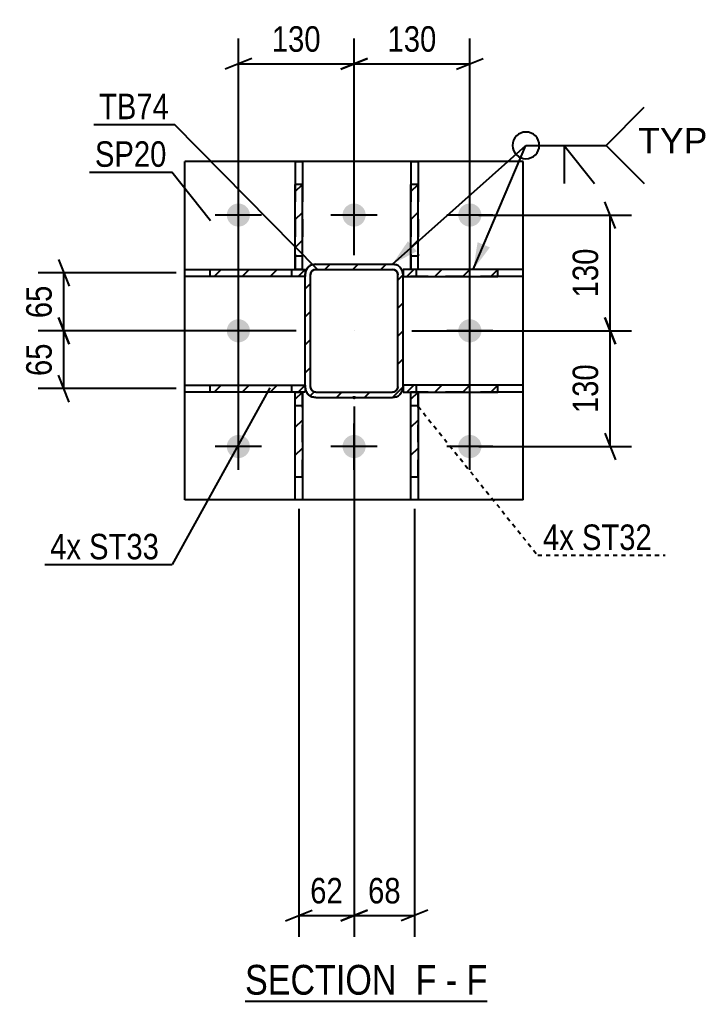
# Model space of a CAD drawing. Header units: millimetres. Extents: x 0 to 1772, y 0 to 560.
# Drawn here: x 1341.5 to 1418.7, y 12.6 to 122.8 of the extents above; entities that cross this region are included whole.
import ezdxf

# ---------------------------------------------------------------- set-up
doc = ezdxf.new("R2010")
doc.units = ezdxf.units.MM
for name, pattern in [('DXK_LINE_DOT2', [3.9198, 1.9599, -1.9599]), ('DXK_LINE_DOT3', [5.9187, 2.979, -0.9799, 0.9799, -0.9799]), ('DXK_LINE_DOT4', [0.9408, 0.4704, -0.4704])]:
    doc.linetypes.add(name, pattern=pattern)
doc.styles.add('Arial', font='ARIAL.TTF', dxfattribs={"height": 0.2})
doc.styles.add('Arial Narrow', font='ARIALN.TTF', dxfattribs={"height": 0.2})

# ---------------------------------------------------------------- blocks, each defined once
blk = doc.blocks.new('Unknown-814276686-17 - 2154')
at = {"color": 6, "linetype": 'Continuous'}
blk.add_line((1366.82, 12.56), (1394.03, 12.56), dxfattribs=at)
at = {"color": 0, "linetype": 'Continuous'}
for points in [[(1384.93, 13.31), (1384.93, 16.81), (1366.82, 16.81), (1366.82, 13.31)], [(1388.32, 13.31), (1388.32, 16.81), (1385.98, 16.81), (1385.98, 13.31)], [(1390.64, 13.31), (1390.64, 16.81), (1389.37, 16.81), (1389.37, 13.31)], [(1394.03, 13.31), (1394.03, 16.81), (1391.69, 16.81), (1391.69, 13.31)]]:
    blk.add_wipeout(points, dxfattribs=at)
at = {"color": 7, "linetype": 'Continuous', "style": 'Arial Narrow'}
for s, p in [('SECTION ', (1366.82, 13.31)), ('F', (1385.98, 13.31)), ('F', (1391.69, 13.31)), ('-', (1389.37, 13.31))]:
    blk.add_text(s, height=3.34, dxfattribs=at).set_placement(p)
blk = doc.blocks.new('Part-814276686-2177 - 2154')
at = {"linetype": 'Continuous'}
h = blk.add_hatch(dxfattribs=at)
h.set_pattern_fill('', scale=0.7, style=0, pattern_type=0)
h.set_pattern_definition([(45, (1373.572, 81.7796), (-1.57154, 1.57154), [])])
h.paths.add_polyline_path([(1373.57, 80.98), (1373.57, 81.78), (1362.92, 81.78), (1362.92, 80.98)])
at = {"color": 2, "linetype": 'Continuous'}
for p, q in [((1360.07, 80.98), (1360.07, 81.78)), ((1360.07, 81.78), (1362.92, 81.78)), ((1362.92, 81.78), (1373.57, 81.78)), ((1362.92, 80.98), (1362.92, 81.78)), ((1373.57, 81.78), (1373.57, 80.98)), ((1362.92, 80.98), (1360.07, 80.98)), ((1373.57, 80.98), (1362.92, 80.98))]:
    blk.add_line(p, q, dxfattribs=at)
at = {"color": 7, "linetype": 'DXK_LINE_DOT2'}
for p, q in [((1362.92, 81.78), (1373.57, 81.78)), ((1372.07, 80.98), (1372.07, 81.78)), ((1373.57, 81.78), (1373.57, 80.98)), ((1373.57, 80.98), (1362.92, 80.98))]:
    blk.add_line(p, q, dxfattribs=at)
blk = doc.blocks.new('Part-814276686-2175 - 2154')
at = {"linetype": 'Continuous'}
h = blk.add_hatch(dxfattribs=at)
h.set_pattern_fill('', scale=0.7, style=0, pattern_type=0)
h.set_pattern_definition([(45, (1373.257, 80.9897), (-1.57154, 1.57154), [])])
h.paths.add_polyline_path([(1373.26, 71.44), (1373.26, 80.99), (1372.46, 80.99), (1372.46, 71.44)])
at = {"color": 7, "linetype": 'DXK_LINE_DOT2'}
for p, q in [((1372.46, 79.49), (1372.46, 80.99)), ((1372.46, 80.99), (1373.26, 80.99)), ((1373.26, 71.44), (1373.26, 80.99)), ((1372.46, 79.49), (1373.26, 79.49)), ((1372.46, 71.44), (1372.46, 79.49))]:
    blk.add_line(p, q, dxfattribs=at)
at = {"color": 2, "linetype": 'Continuous'}
for p, q in [((1372.46, 71.44), (1372.46, 80.99)), ((1372.46, 80.99), (1373.26, 80.99)), ((1373.26, 80.99), (1373.26, 71.44)), ((1372.46, 68.88), (1372.46, 71.44)), ((1373.26, 71.44), (1372.46, 71.44)), ((1373.26, 71.44), (1373.26, 68.88)), ((1373.26, 68.88), (1372.46, 68.88))]:
    blk.add_line(p, q, dxfattribs=at)
blk = doc.blocks.new('Part-814276686-2192 - 2154')
at = {"linetype": 'Continuous'}
h = blk.add_hatch(dxfattribs=at)
h.set_pattern_fill('', scale=0.7, style=0, pattern_type=0)
h.set_pattern_definition([(45, (1395.22, 94.7798), (-1.57154, 1.57154), [])])
h.paths.add_polyline_path([(1395.22, 93.98), (1395.22, 94.78), (1384.57, 94.78), (1384.57, 93.98)])
at = {"color": 7, "linetype": 'DXK_LINE_DOT2'}
for p, q in [((1395.22, 94.78), (1384.57, 94.78)), ((1384.57, 94.78), (1384.57, 93.98)), ((1395.22, 93.98), (1384.57, 93.98)), ((1386.07, 93.98), (1386.07, 94.78))]:
    blk.add_line(p, q, dxfattribs=at)
at = {"color": 2, "linetype": 'Continuous'}
for p, q in [((1395.22, 94.78), (1384.57, 94.78)), ((1384.57, 94.78), (1384.57, 93.98)), ((1384.57, 93.98), (1395.22, 93.98)), ((1398.07, 94.78), (1395.22, 94.78)), ((1395.22, 93.98), (1395.22, 94.78)), ((1398.07, 93.98), (1395.22, 93.98)), ((1398.07, 93.98), (1398.07, 94.78))]:
    blk.add_line(p, q, dxfattribs=at)
blk = doc.blocks.new('Part-814276686-2176 - 2154')
at = {"linetype": 'Continuous'}
h = blk.add_hatch(dxfattribs=at)
h.set_pattern_fill('', scale=0.7, style=0, pattern_type=0)
h.set_pattern_definition([(45, (1373.572, 94.7796), (-1.57154, 1.57154), [])])
h.paths.add_polyline_path([(1373.57, 93.98), (1373.57, 94.78), (1362.92, 94.78), (1362.92, 93.98)])
at = {"color": 2, "linetype": 'Continuous'}
for p, q in [((1360.07, 93.98), (1360.07, 94.78)), ((1360.07, 94.78), (1362.92, 94.78)), ((1362.92, 93.98), (1360.07, 93.98)), ((1362.92, 94.78), (1373.57, 94.78)), ((1362.92, 93.98), (1362.92, 94.78)), ((1373.57, 93.98), (1362.92, 93.98)), ((1373.57, 94.78), (1373.57, 93.98))]:
    blk.add_line(p, q, dxfattribs=at)
at = {"color": 7, "linetype": 'DXK_LINE_DOT2'}
for p, q in [((1362.92, 94.78), (1373.57, 94.78)), ((1373.57, 93.98), (1362.92, 93.98)), ((1372.07, 93.98), (1372.07, 94.78)), ((1373.57, 94.78), (1373.57, 93.98))]:
    blk.add_line(p, q, dxfattribs=at)
blk = doc.blocks.new('Part-814276686-2197 - 2154')
at = {"linetype": 'Continuous'}
h = blk.add_hatch(dxfattribs=at)
h.set_pattern_fill('', scale=0.7, style=0, pattern_type=0)
h.set_pattern_definition([(45, (1395.22, 81.7798), (-1.57154, 1.57154), [])])
h.paths.add_polyline_path([(1395.22, 80.98), (1395.22, 81.78), (1384.57, 81.78), (1384.57, 80.98)])
at = {"color": 7, "linetype": 'DXK_LINE_DOT2'}
for p, q in [((1395.22, 81.78), (1384.57, 81.78)), ((1384.57, 81.78), (1384.57, 80.98)), ((1386.07, 80.98), (1386.07, 81.78)), ((1395.22, 80.98), (1384.57, 80.98))]:
    blk.add_line(p, q, dxfattribs=at)
at = {"color": 2, "linetype": 'Continuous'}
for p, q in [((1395.22, 81.78), (1384.57, 81.78)), ((1384.57, 81.78), (1384.57, 80.98)), ((1398.07, 81.78), (1395.22, 81.78)), ((1395.22, 80.98), (1395.22, 81.78)), ((1398.07, 80.98), (1398.07, 81.78)), ((1384.57, 80.98), (1395.22, 80.98)), ((1398.07, 80.98), (1395.22, 80.98))]:
    blk.add_line(p, q, dxfattribs=at)
blk = doc.blocks.new('Part-814276686-2203 - 2154')
at = {"color": 2, "linetype": 'Continuous'}
for p, q in [((1360.07, 68.88), (1360.07, 106.88)), ((1398.07, 106.88), (1360.07, 106.88)), ((1398.07, 68.88), (1398.07, 106.88)), ((1398.07, 68.88), (1360.07, 68.88))]:
    blk.add_line(p, q, dxfattribs=at)
blk = doc.blocks.new('Bolt-814276686-2236 - 2154')
at = {"linetype": 'Continuous'}
for points in [[(1364.77, 100.88, -1), (1367.37, 100.88, -1)], [(1377.77, 100.88, -1), (1380.37, 100.88, -1)], [(1390.77, 100.88, -1), (1393.37, 100.88, -1)], [(1364.77, 87.88, -1), (1367.37, 87.88, -1)], [(1390.77, 87.88, -1), (1393.37, 87.88, -1)], [(1364.77, 74.88, -1), (1367.37, 74.88, -1)], [(1377.77, 74.88, -1), (1380.37, 74.88, -1)], [(1390.77, 74.88, -1), (1393.37, 74.88, -1)]]:
    blk.add_hatch(color=1, dxfattribs=at).paths.add_polyline_path(points)
at = {"color": 1, "linetype": 'Continuous'}
for p, q in [((1366.07, 98.28), (1366.07, 103.48)), ((1379.07, 98.28), (1379.07, 103.48)), ((1392.07, 98.28), (1392.07, 103.48)), ((1368.67, 100.88), (1363.47, 100.88)), ((1381.67, 100.88), (1376.47, 100.88)), ((1394.67, 100.88), (1389.47, 100.88)), ((1366.07, 85.28), (1366.07, 90.48)), ((1392.07, 85.28), (1392.07, 90.48)), ((1368.67, 87.88), (1363.47, 87.88)), ((1394.67, 87.88), (1389.47, 87.88)), ((1366.07, 72.28), (1366.07, 77.48)), ((1379.07, 72.28), (1379.07, 77.48)), ((1392.07, 72.28), (1392.07, 77.48)), ((1368.67, 74.88), (1363.47, 74.88)), ((1381.67, 74.88), (1376.47, 74.88)), ((1394.67, 74.88), (1389.47, 74.88))]:
    blk.add_line(p, q, dxfattribs=at)
blk = doc.blocks.new('Part-814276686-2325 - 2154')
at = {"linetype": 'Continuous'}
h = blk.add_hatch(dxfattribs=at)
h.set_pattern_fill('', scale=0.7, style=0, pattern_type=0)
h.set_pattern_definition([(45, (1384.572, 81.5824), (-1.57154, 1.57154), [])])
h.paths.add_polyline_path([(1384.48, 81.12), (1384.57, 81.58), (1384.57, 94.18), (1384.48, 94.64), (1384.22, 95.03), (1383.83, 95.29), (1383.37, 95.38), (1374.77, 95.38), (1374.31, 95.29), (1373.92, 95.03), (1373.66, 94.64), (1373.57, 94.18), (1373.57, 81.58), (1373.66, 81.12), (1373.92, 80.73), (1374.31, 80.47), (1374.77, 80.38), (1383.37, 80.38), (1383.83, 80.47), (1384.22, 80.73)])
h.paths.add_polyline_path([(1383.6, 81.03), (1383.37, 80.98), (1374.77, 80.98), (1374.54, 81.03), (1374.35, 81.16), (1374.22, 81.35), (1374.17, 81.58), (1374.17, 94.18), (1374.22, 94.41), (1374.35, 94.61), (1374.54, 94.74), (1374.77, 94.78), (1383.37, 94.78), (1383.6, 94.74), (1383.8, 94.61), (1383.93, 94.41), (1383.97, 94.18), (1383.97, 81.58), (1383.93, 81.35), (1383.8, 81.16)])
blk.add_hatch(color=30, dxfattribs=at).paths.add_polyline_path([(1379.07, 80.28, -1), (1379.07, 80.48, -1)])
at = {"color": 7, "linetype": 'DXK_LINE_DOT2'}
for p, q in [((1374.31, 95.29), (1374.77, 95.38)), ((1374.77, 95.38), (1383.37, 95.38)), ((1383.37, 95.38), (1383.83, 95.29)), ((1373.57, 94.18), (1373.66, 94.64)), ((1373.57, 81.58), (1373.57, 94.18)), ((1374.22, 94.41), (1374.17, 94.18)), ((1374.17, 81.58), (1374.17, 94.18)), ((1374.35, 94.61), (1374.22, 94.41)), ((1374.54, 94.74), (1374.35, 94.61)), ((1374.77, 94.78), (1374.54, 94.74)), ((1374.77, 94.78), (1383.37, 94.78)), ((1383.6, 94.74), (1383.37, 94.78)), ((1383.8, 94.61), (1383.6, 94.74)), ((1383.93, 94.41), (1383.8, 94.61)), ((1383.97, 94.18), (1383.93, 94.41)), ((1383.97, 81.58), (1383.97, 94.18)), ((1384.48, 94.64), (1384.57, 94.18)), ((1384.57, 81.58), (1384.57, 94.18)), ((1373.66, 81.12), (1373.57, 81.58)), ((1374.17, 81.58), (1374.22, 81.35)), ((1374.22, 81.35), (1374.35, 81.16)), ((1374.35, 81.16), (1374.54, 81.03)), ((1374.54, 81.03), (1374.77, 80.98)), ((1374.77, 80.98), (1383.37, 80.98)), ((1383.37, 80.98), (1383.6, 81.03)), ((1383.6, 81.03), (1383.8, 81.16)), ((1383.8, 81.16), (1383.93, 81.35)), ((1383.93, 81.35), (1383.97, 81.58)), ((1384.57, 81.58), (1384.48, 81.12)), ((1374.77, 80.38), (1374.31, 80.47)), ((1374.77, 80.38), (1383.37, 80.38)), ((1383.83, 80.47), (1383.37, 80.38))]:
    blk.add_line(p, q, dxfattribs=at)
at = {"color": 2, "linetype": 'Continuous'}
for p, q in [((1374.77, 95.38), (1374.31, 95.29)), ((1374.77, 95.38), (1383.37, 95.38)), ((1383.83, 95.29), (1383.37, 95.38)), ((1373.66, 94.64), (1373.57, 94.18)), ((1373.57, 81.58), (1373.57, 94.18)), ((1374.17, 94.18), (1374.22, 94.41)), ((1374.17, 81.58), (1374.17, 94.18)), ((1374.22, 94.41), (1374.35, 94.61)), ((1374.35, 94.61), (1374.54, 94.74)), ((1374.54, 94.74), (1374.77, 94.78)), ((1374.77, 94.78), (1383.37, 94.78)), ((1383.37, 94.78), (1383.6, 94.74)), ((1383.6, 94.74), (1383.8, 94.61)), ((1383.8, 94.61), (1383.93, 94.41)), ((1383.93, 94.41), (1383.97, 94.18)), ((1383.97, 81.58), (1383.97, 94.18)), ((1384.57, 94.18), (1384.48, 94.64)), ((1384.57, 81.58), (1384.57, 94.18)), ((1373.57, 81.58), (1373.66, 81.12)), ((1374.22, 81.35), (1374.17, 81.58)), ((1374.35, 81.16), (1374.22, 81.35)), ((1374.54, 81.03), (1374.35, 81.16)), ((1374.77, 80.98), (1374.54, 81.03)), ((1374.77, 80.98), (1383.37, 80.98)), ((1383.6, 81.03), (1383.37, 80.98)), ((1383.8, 81.16), (1383.6, 81.03)), ((1383.93, 81.35), (1383.8, 81.16)), ((1383.97, 81.58), (1383.93, 81.35)), ((1384.48, 81.12), (1384.57, 81.58)), ((1374.31, 80.47), (1374.77, 80.38)), ((1374.77, 80.38), (1383.37, 80.38)), ((1383.37, 80.38), (1383.83, 80.47))]:
    blk.add_line(p, q, dxfattribs=at)
at = {"color": 7, "linetype": 'DXK_LINE_DOT3'}
blk.add_line((1379.07, 87.88), (1379.07, 87.88), dxfattribs=at)
at = {"color": 30, "linetype": 'DXK_LINE_DOT3'}
blk.add_line((1379.07, 80.38), (1379.07, 80.38), dxfattribs=at)
at = {"color": 30, "linetype": 'Continuous'}
blk.add_circle((1379.07, 80.38), 0.1, dxfattribs=at)
at = {"color": 7, "linetype": 'DXK_LINE_DOT2'}
for centre, start, end in [((1374.77, 94.18), 112.5, 157.5), ((1383.37, 94.18), 22.5, 67.5), ((1374.77, 81.58), 202.5, 247.5), ((1383.37, 81.58), 292.5, 337.5)]:
    blk.add_arc(centre, 1.2, start, end, dxfattribs=at)
at = {"color": 2, "linetype": 'Continuous'}
for centre, start, end in [((1374.77, 94.18), 112.5, 157.5), ((1383.37, 94.18), 22.5, 67.5), ((1374.77, 81.58), 202.5, 247.5), ((1383.37, 81.58), 292.5, 337.5)]:
    blk.add_arc(centre, 1.2, start, end, dxfattribs=at)
blk = doc.blocks.new('Part-814276686-2334 - 2154')
at = {"linetype": 'Continuous'}
h = blk.add_hatch(dxfattribs=at)
h.set_pattern_fill('', scale=0.7, style=0, pattern_type=0)
h.set_pattern_definition([(45, (1386.256, 104.326), (-1.57154, 1.57154), [])])
h.paths.add_polyline_path([(1386.26, 94.79), (1386.26, 104.33), (1385.46, 104.33), (1385.46, 94.79)])
at = {"color": 2, "linetype": 'Continuous'}
for p, q in [((1385.46, 106.88), (1385.46, 104.33)), ((1385.46, 106.88), (1386.26, 106.88)), ((1386.26, 106.88), (1386.26, 104.33)), ((1385.46, 94.79), (1385.46, 104.33)), ((1386.26, 104.33), (1385.46, 104.33)), ((1386.26, 94.79), (1386.26, 104.33)), ((1385.46, 94.79), (1386.26, 94.79))]:
    blk.add_line(p, q, dxfattribs=at)
at = {"color": 7, "linetype": 'DXK_LINE_DOT2'}
for p, q in [((1385.46, 104.33), (1385.46, 94.79)), ((1386.26, 104.33), (1386.26, 96.29)), ((1385.46, 96.29), (1386.26, 96.29)), ((1386.26, 94.79), (1386.26, 96.29)), ((1385.46, 94.79), (1386.26, 94.79))]:
    blk.add_line(p, q, dxfattribs=at)
blk = doc.blocks.new('Part-814276686-2339 - 2154')
at = {"linetype": 'Continuous'}
h = blk.add_hatch(dxfattribs=at)
h.set_pattern_fill('', scale=0.7, style=0, pattern_type=0)
h.set_pattern_definition([(45, (1373.2566, 104.326), (-1.57154, 1.57154), [])])
h.paths.add_polyline_path([(1373.26, 94.79), (1373.26, 104.33), (1372.46, 104.33), (1372.46, 94.79)])
at = {"color": 2, "linetype": 'Continuous'}
for p, q in [((1372.46, 106.88), (1372.46, 104.33)), ((1372.46, 106.88), (1373.26, 106.88)), ((1373.26, 106.88), (1373.26, 104.33)), ((1372.46, 94.79), (1372.46, 104.33)), ((1373.26, 104.33), (1372.46, 104.33)), ((1373.26, 94.79), (1373.26, 104.33)), ((1372.46, 94.79), (1373.26, 94.79))]:
    blk.add_line(p, q, dxfattribs=at)
at = {"color": 7, "linetype": 'DXK_LINE_DOT2'}
for p, q in [((1372.46, 104.33), (1372.46, 94.79)), ((1373.26, 104.33), (1373.26, 96.29)), ((1372.46, 96.29), (1373.26, 96.29)), ((1373.26, 94.79), (1373.26, 96.29)), ((1372.46, 94.79), (1373.26, 94.79))]:
    blk.add_line(p, q, dxfattribs=at)
blk = doc.blocks.new('Part-814276686-2340 - 2154')
at = {"linetype": 'Continuous'}
h = blk.add_hatch(dxfattribs=at)
h.set_pattern_fill('', scale=0.7, style=0, pattern_type=0)
h.set_pattern_definition([(45, (1386.2565, 80.9897), (-1.57154, 1.57154), [])])
h.paths.add_polyline_path([(1386.26, 71.44), (1386.26, 80.99), (1385.46, 80.99), (1385.46, 71.44)])
at = {"color": 7, "linetype": 'DXK_LINE_DOT2'}
for p, q in [((1385.46, 79.49), (1385.46, 80.99)), ((1385.46, 80.99), (1386.26, 80.99)), ((1386.26, 71.44), (1386.26, 80.99)), ((1385.46, 79.49), (1386.26, 79.49)), ((1385.46, 71.44), (1385.46, 79.49))]:
    blk.add_line(p, q, dxfattribs=at)
at = {"color": 2, "linetype": 'Continuous'}
for p, q in [((1385.46, 71.44), (1385.46, 80.99)), ((1385.46, 80.99), (1386.26, 80.99)), ((1386.26, 80.99), (1386.26, 71.44)), ((1385.46, 68.88), (1385.46, 71.44)), ((1386.26, 71.44), (1385.46, 71.44)), ((1386.26, 71.44), (1386.26, 68.88)), ((1386.26, 68.88), (1385.46, 68.88))]:
    blk.add_line(p, q, dxfattribs=at)
blk = doc.blocks.new('StraightDimension-814276686-2356 - 2154')
at = {"color": 7, "linetype": 'Continuous'}
for p, q in [((1345.85, 89.38), (1347.05, 86.38)), ((1372.57, 87.88), (1343.6, 87.88)), ((1346.45, 81.38), (1346.45, 87.88)), ((1347.05, 79.88), (1345.85, 82.88)), ((1359.07, 81.38), (1343.6, 81.38))]:
    blk.add_line(p, q, dxfattribs=at)
at = {"color": 0}
blk.add_wipeout([(1345.7, 87.06), (1341.5, 87.06), (1341.5, 82.2), (1345.7, 82.2)], dxfattribs=at)
at = {"color": 3, "style": 'Arial Narrow'}
blk.add_text('65', height=2.863, rotation=90.0002, dxfattribs=at).set_placement((1345.1, 82.8))
blk = doc.blocks.new('StraightDimension-814276686-2364 - 2154')
at = {"color": 7, "linetype": 'Continuous'}
for p, q in [((1345.85, 95.88), (1347.05, 92.88)), ((1359.07, 94.38), (1343.6, 94.38)), ((1346.45, 87.88), (1346.45, 94.38)), ((1347.05, 86.38), (1345.85, 89.38)), ((1372.57, 87.88), (1343.6, 87.88))]:
    blk.add_line(p, q, dxfattribs=at)
at = {"color": 0}
blk.add_wipeout([(1345.7, 93.56), (1341.5, 93.56), (1341.5, 88.7), (1345.7, 88.7)], dxfattribs=at)
at = {"color": 3, "style": 'Arial Narrow'}
blk.add_text('65', height=2.863, rotation=90.0002, dxfattribs=at).set_placement((1345.1, 89.3))
blk = doc.blocks.new('StraightDimension-814276686-2371 - 2154')
at = {"color": 7, "linetype": 'Continuous'}
for p, q in [((1408.43, 86.38), (1407.23, 89.38)), ((1385.57, 87.88), (1410.23, 87.88)), ((1407.83, 74.88), (1407.83, 87.88)), ((1407.23, 76.38), (1408.43, 73.38)), ((1393.07, 74.88), (1410.23, 74.88))]:
    blk.add_line(p, q, dxfattribs=at)
at = {"color": 0}
blk.add_wipeout([(1407.08, 84.72), (1402.88, 84.72), (1402.88, 78.04), (1407.08, 78.04)], dxfattribs=at)
at = {"color": 3, "style": 'Arial Narrow'}
blk.add_text('130', height=2.863, rotation=90.0002, dxfattribs=at).set_placement((1406.48, 78.64))
blk = doc.blocks.new('StraightDimension-814276686-2381 - 2154')
at = {"color": 7, "linetype": 'Continuous'}
for p, q in [((1408.43, 99.38), (1407.23, 102.38)), ((1393.07, 100.88), (1410.23, 100.88)), ((1407.83, 87.88), (1407.83, 100.88)), ((1407.23, 89.38), (1408.43, 86.38)), ((1385.57, 87.88), (1410.23, 87.88))]:
    blk.add_line(p, q, dxfattribs=at)
at = {"color": 0}
blk.add_wipeout([(1407.08, 97.72), (1402.88, 97.72), (1402.88, 91.04), (1407.08, 91.04)], dxfattribs=at)
at = {"color": 3, "style": 'Arial Narrow'}
blk.add_text('130', height=2.863, rotation=90.0002, dxfattribs=at).set_placement((1406.48, 91.64))
blk = doc.blocks.new('StraightDimension-814276686-2392 - 2154')
at = {"color": 7, "linetype": 'Continuous'}
for p, q in [((1379.07, 79.38), (1379.07, 19.81)), ((1372.86, 67.88), (1372.86, 19.81)), ((1371.36, 21.61), (1374.36, 22.81)), ((1372.86, 22.21), (1379.07, 22.21)), ((1380.57, 22.81), (1377.57, 21.61))]:
    blk.add_line(p, q, dxfattribs=at)
at = {"color": 0}
blk.add_wipeout([(1378.39, 22.96), (1378.39, 27.16), (1373.54, 27.16), (1373.54, 22.96)], dxfattribs=at)
at = {"color": 3, "style": 'Arial Narrow'}
blk.add_text('62', height=2.863, dxfattribs=at).set_placement((1374.14, 23.56))
blk = doc.blocks.new('StraightDimension-814276686-2401 - 2154')
at = {"color": 7, "linetype": 'Continuous'}
for p, q in [((1379.07, 79.38), (1379.07, 19.81)), ((1385.86, 67.88), (1385.86, 19.81)), ((1377.57, 21.61), (1380.57, 22.81)), ((1379.07, 22.21), (1385.86, 22.21)), ((1387.36, 22.81), (1384.36, 21.61))]:
    blk.add_line(p, q, dxfattribs=at)
at = {"color": 0}
blk.add_wipeout([(1384.89, 22.96), (1384.89, 27.16), (1380.04, 27.16), (1380.04, 22.96)], dxfattribs=at)
at = {"color": 3, "style": 'Arial Narrow'}
blk.add_text('68', height=2.863, dxfattribs=at).set_placement((1380.64, 23.56))
blk = doc.blocks.new('StraightDimension-814276686-2412 - 2154')
at = {"color": 7, "linetype": 'Continuous'}
for p, q in [((1366.07, 75.88), (1366.07, 120.73)), ((1379.07, 96.38), (1379.07, 120.73)), ((1367.57, 118.48), (1364.57, 117.28)), ((1377.57, 117.28), (1380.57, 118.48)), ((1366.07, 117.88), (1379.07, 117.88))]:
    blk.add_line(p, q, dxfattribs=at)
at = {"color": 0}
blk.add_wipeout([(1375.91, 118.63), (1375.91, 122.83), (1369.23, 122.83), (1369.23, 118.63)], dxfattribs=at)
at = {"color": 3, "style": 'Arial Narrow'}
blk.add_text('130', height=2.863, dxfattribs=at).set_placement((1369.83, 119.23))
blk = doc.blocks.new('StraightDimension-814276686-2421 - 2154')
at = {"color": 7, "linetype": 'Continuous'}
for p, q in [((1379.07, 96.38), (1379.07, 120.73)), ((1392.07, 75.88), (1392.07, 120.73)), ((1380.57, 118.48), (1377.57, 117.28)), ((1390.57, 117.28), (1393.57, 118.48)), ((1379.07, 117.88), (1392.07, 117.88))]:
    blk.add_line(p, q, dxfattribs=at)
at = {"color": 0}
blk.add_wipeout([(1388.91, 118.63), (1388.91, 122.83), (1382.23, 122.83), (1382.23, 118.63)], dxfattribs=at)
at = {"color": 3, "style": 'Arial Narrow'}
blk.add_text('130', height=2.863, dxfattribs=at).set_placement((1382.83, 119.23))
blk = doc.blocks.new('Mark-814276686-2199 - 2154')
at = {"color": 30, "linetype": 'Continuous'}
for p in [(1349.36, 105.7), (1362.95, 100.22)]:
    blk.add_line(p, (1358.6, 105.7), dxfattribs=at)
at = {"color": 0}
blk.add_wipeout([(1358, 106.3), (1358, 109.3), (1349.96, 109.3), (1349.96, 106.3)], dxfattribs=at)
blk.add_wipeout([(1358, 106.3), (1358, 109.3), (1349.96, 109.3), (1349.96, 106.3)], dxfattribs=at)
at = {"color": 3, "style": 'Arial Narrow'}
blk.add_text('SP20', height=2.863, dxfattribs=at).set_placement((1349.96, 106.3))
blk = doc.blocks.new('MarkSet-814276686-2480 - 2154')
at = {"color": 30, "linetype": 'Continuous'}
for p in [(1369.59, 81.46), (1344.33, 61.61)]:
    blk.add_line(p, (1358.65, 61.61), dxfattribs=at)
at = {"color": 0}
for points in [[(1348.4, 62.21), (1348.4, 65.21), (1344.93, 65.21), (1344.93, 62.21)], [(1357.15, 62.21), (1357.15, 65.21), (1349.3, 65.21), (1349.3, 62.21)]]:
    blk.add_wipeout(points, dxfattribs=at)
for points in [[(1348.4, 62.21), (1348.4, 65.21), (1344.93, 65.21), (1344.93, 62.21)], [(1357.15, 62.21), (1357.15, 65.21), (1349.3, 65.21), (1349.3, 62.21)]]:
    blk.add_wipeout(points, dxfattribs=at)
at = {"color": 3, "style": 'Arial Narrow'}
for s, p in [('4x', (1344.93, 62.21)), ('ST33', (1349.3, 62.21))]:
    blk.add_text(s, height=2.863, dxfattribs=at).set_placement(p)
blk = doc.blocks.new('MarkSet-814276686-2510 - 2154')
at = {"color": 30, "linetype": 'DXK_LINE_DOT4'}
for p, q in [((1386.26, 79.39), (1399.69, 62.66)), ((1399.69, 62.66), (1414.01, 62.66))]:
    blk.add_line(p, q, dxfattribs=at)
at = {"color": 0}
for points in [[(1403.76, 63.26), (1403.76, 66.26), (1400.29, 66.26), (1400.29, 63.26)], [(1412.51, 63.26), (1412.51, 66.26), (1404.66, 66.26), (1404.66, 63.26)]]:
    blk.add_wipeout(points, dxfattribs=at)
for points in [[(1403.76, 63.26), (1403.76, 66.26), (1400.29, 66.26), (1400.29, 63.26)], [(1412.51, 63.26), (1412.51, 66.26), (1404.66, 66.26), (1404.66, 63.26)]]:
    blk.add_wipeout(points, dxfattribs=at)
at = {"color": 3, "style": 'Arial Narrow'}
for s, p in [('ST32', (1404.66, 63.26)), ('4x', (1400.29, 63.26))]:
    blk.add_text(s, height=2.863, dxfattribs=at).set_placement(p)
blk = doc.blocks.new('Mark-814276686-2321 - 2154')
at = {"color": 30, "linetype": 'Continuous'}
for p in [(1349.82, 111.05), (1375.02, 94.68)]:
    blk.add_line(p, (1358.88, 111.05), dxfattribs=at)
at = {"color": 0}
blk.add_wipeout([(1358.28, 111.65), (1358.28, 114.65), (1350.42, 114.65), (1350.42, 111.65)], dxfattribs=at)
blk.add_wipeout([(1358.28, 111.65), (1358.28, 114.65), (1350.42, 114.65), (1350.42, 111.65)], dxfattribs=at)
at = {"color": 3, "style": 'Arial Narrow'}
blk.add_text('TB74', height=2.863, dxfattribs=at).set_placement((1350.42, 111.65))
blk = doc.blocks.new('WeldMark-814276686-2430 - 2154')
at = {"linetype": 'Continuous'}
for points in [[(1386.11, 96.81), (1383.37, 95.38), (1385.12, 97.94)], [(1394.32, 97.25), (1392.46, 94.78), (1392.94, 97.83)]]:
    blk.add_hatch(color=30, dxfattribs=at).paths.add_polyline_path(points)
at = {"color": 30, "linetype": 'Continuous'}
for p, q in [((1383.37, 95.38), (1398.37, 108.71)), ((1392.46, 94.78), (1398.37, 108.71)), ((1398.37, 108.71), (1407.37, 108.71))]:
    blk.add_line(p, q, dxfattribs=at)
at = {"color": 3, "linetype": 'Continuous'}
for q in [(1406.09, 104.42), (1402.66, 104.42)]:
    blk.add_line((1402.66, 108.71), q, dxfattribs=at)
for start, end in [(90, 270), (270, 90)]:
    blk.add_arc((1398.37, 108.71), 1.5, start, end, dxfattribs=at)
at = {"color": 0, "linetype": 'Continuous'}
blk.add_wipeout([(1418.75, 107.81), (1418.75, 110.81), (1410.97, 110.81), (1410.97, 107.81)], dxfattribs=at)
blk.add_wipeout([(1418.75, 107.81), (1418.75, 110.81), (1410.97, 110.81), (1410.97, 107.81)], dxfattribs=at)
at = {"color": 3, "linetype": 'Continuous'}
for q in [(1411.66, 112.99), (1411.66, 104.42)]:
    blk.add_line((1407.37, 108.71), q, dxfattribs=at)
at = {"color": 3, "linetype": 'Continuous', "style": 'Arial'}
blk.add_text('TYP', height=2.865, dxfattribs=at).set_placement((1410.97, 107.81))

msp = doc.modelspace()

# ---------------------------------------------------------------- block references
for name in ['Part-814276686-2203 - 2154', 'Part-814276686-2339 - 2154', 'Part-814276686-2334 - 2154', 'Bolt-814276686-2236 - 2154', 'Part-814276686-2325 - 2154', 'Part-814276686-2176 - 2154', 'Part-814276686-2192 - 2154', 'Part-814276686-2177 - 2154', 'Part-814276686-2197 - 2154', 'Part-814276686-2175 - 2154', 'Part-814276686-2340 - 2154', 'Unknown-814276686-17 - 2154']:
    msp.add_blockref(name, (0, 0))

# ---------------------------------------------------------------- next in the draw order: block references
for name in ['Mark-814276686-2199 - 2154', 'StraightDimension-814276686-2356 - 2154', 'StraightDimension-814276686-2371 - 2154']:
    msp.add_blockref(name, (0, 0))

# ---------------------------------------------------------------- next in the draw order: block references
for name in ['StraightDimension-814276686-2381 - 2154', 'StraightDimension-814276686-2364 - 2154', 'StraightDimension-814276686-2392 - 2154']:
    msp.add_blockref(name, (0, 0))

# ---------------------------------------------------------------- next in the draw order: block references
msp.add_blockref('StraightDimension-814276686-2401 - 2154', (0, 0))

# ---------------------------------------------------------------- next in the draw order: block references
msp.add_blockref('StraightDimension-814276686-2412 - 2154', (0, 0))

# ---------------------------------------------------------------- next in the draw order: block references
for name in ['StraightDimension-814276686-2421 - 2154', 'Mark-814276686-2321 - 2154', 'MarkSet-814276686-2480 - 2154']:
    msp.add_blockref(name, (0, 0))

# ---------------------------------------------------------------- next in the draw order: block references
for name in ['WeldMark-814276686-2430 - 2154', 'MarkSet-814276686-2510 - 2154']:
    msp.add_blockref(name, (0, 0))

doc.saveas('drawing.dxf')
